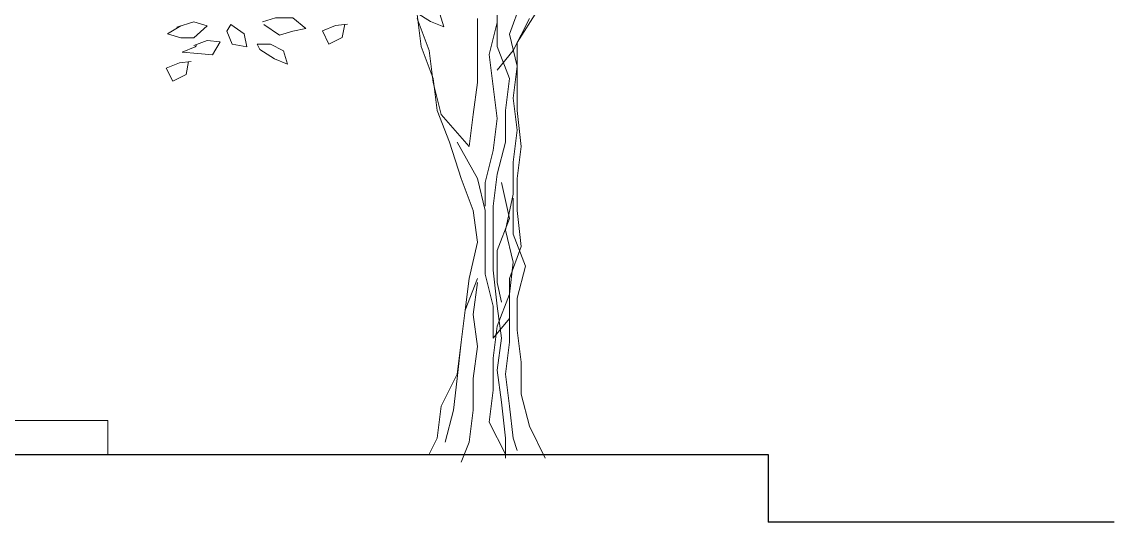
# Model space of a CAD drawing. Header units: millimetres. Extents: x 3614 to 12428, y -844 to 6844.
# Drawn here: x 5539.727 to 5544.561, y -474.675 to -472.462 of the extents above; entities that cross this region are included whole.
import ezdxf

# ---------------------------------------------------------------- set-up
doc = ezdxf.new("R2010")
doc.units = ezdxf.units.MM
doc.header["$LTSCALE"] = 40
doc.header["$MEASUREMENT"] = 0
doc.layers.get('0').update_dxf_attribs({"linetype": 'CONTINUOUS', "lineweight": 20})
for name, color, linetype, lineweight in [('landscaping', 3, 'CONTINUOUS', 13), ('Stair', 1, 'CONTINUOUS', 15), ('Wall', 7, 'CONTINUOUS', 30)]:
    doc.layers.add(name, color=color, linetype=linetype, lineweight=lineweight)

# ---------------------------------------------------------------- blocks, each defined once
blk = doc.blocks.new('A$C7D142646')
at = {"color": 32, "lineweight": 9}
for p, q in [((790.9, 722.8), (810.5, 670.7)), ((888.7, 618.6), (888.7, 722.8)), ((973.4, 722.8), (947.3, 670.7)), ((810.5, 670.7), (817, 618.6)), ((947.3, 670.7), (921.2, 638.2)), ((817, 618.6), (830, 566.5)), ((882.1, 566.5), (888.7, 618.6)), ((830, 566.5), (875.6, 514.4)), ((875.6, 514.4), (882.1, 566.5))]:
    blk.add_line(p, q, dxfattribs=at)
for points in [[(1038.5, 1250.3), (986.4, 1211.2), (953.8, 1159.1), (953.8, 1107), (966.9, 1054.9), (960.3, 1002.8), (960.3, 950.7), (953.8, 898.6), (934.3, 840), (940.8, 781.4), (921.2, 729.3), (921.2, 677.2), (940.8, 625.1), (934.3, 573), (934.3, 521), (921.2, 468.9), (914.7, 416.8), (914.7, 312.6), (921.2, 254), (927.8, 201.9), (921.2, 149.8), (927.8, 97.7), (934.3, 39.1), (934.3, 6.5)], [(1292.7, 1146.1), (1273.1, 1094), (1240.5, 1041.9), (1208, 989.8), (1155.8, 944.2), (1110.2, 892.1), (1071.1, 840), (1032, 787.9), (986.4, 735.8), (953.8, 683.7), (953.8, 573), (960.3, 514.4), (953.8, 462.3), (953.8, 410.2), (960.3, 351.6), (940.8, 299.5), (940.8, 195.4), (934.3, 143.3), (940.8, 91.2), (947.3, 39.1), (953.8, 19.5)], [(934.3, 13), (908.2, 65.1), (914.7, 117.2), (914.7, 169.3), (921.2, 221.4), (940.8, 273.5), (947.3, 325.6), (934.3, 377.7), (947.3, 436.3), (947.3, 488.4), (953.8, 540.5), (947.3, 592.6), (953.8, 644.7), (940.8, 696.8), (960.3, 748.9), (1012.5, 781.4), (1051.6, 833.5), (1097.2, 885.6), (1116.7, 937.7), (1168.9, 963.8), (1221, 1009.3), (1247.1, 1061.4), (1260.1, 1081)], [(862.6, 1035.4), (908.2, 983.3), (914.7, 931.2), (927.8, 879.1), (927.8, 827), (921.2, 774.9), (921.2, 716.3), (908.2, 664.2), (914.7, 612.1), (921.2, 560), (914.7, 507.9), (901.7, 455.8), (901.7, 416.8)], [(836.5, 32.6), (849.6, 84.7), (856.1, 136.7), (862.6, 195.4), (869.1, 247.5), (875.6, 299.5), (888.7, 358.2), (882.1, 410.2), (862.6, 462.3), (843.1, 521), (823.5, 573), (817, 625.1), (797.4, 677.2), (790.9, 729.3), (764.9, 781.4), (745.3, 827)], [(856.1, 521), (888.7, 462.3), (901.7, 410.2), (901.7, 306.1), (914.7, 254), (914.7, 201.9), (940.8, 234.4)], [(927.8, 455.8), (940.8, 397.2), (921.2, 345.1), (921.2, 293), (927.8, 260.5)], [(947.3, 429.8), (947.3, 371.2), (966.9, 319.1), (953.8, 267), (953.8, 214.9), (960.3, 162.8), (960.3, 110.7), (973.4, 58.6), (999.4, 6.5)], [(888.7, 299.5), (869.1, 247.5), (862.6, 195.4), (856.1, 143.3), (830, 91.2), (823.5, 39.1), (810.5, 13)], [(888.7, 293), (882.1, 240.9), (888.7, 188.8), (882.1, 136.7), (882.1, 84.7), (875.6, 32.6), (862.6, 0)]]:
    blk.add_lwpolyline(points, dxfattribs=at)
at = {"lineweight": 9}
for points in [[(805.9, 741), (827.4, 730.3), (833.9, 708.8), (812.4, 717.4), (788.8, 732.4), (784.5, 741)], [(508.7, 697.7), (513, 676.2), (489.4, 680.5), (480.8, 702), (487.2, 712.7)], [(551.7, 680.5), (573.1, 669.8), (579.6, 648.3), (558.1, 656.9), (534.5, 671.9), (530.2, 680.5)]]:
    blk.add_lwpolyline(points, close=True, dxfattribs=at)
for points in [[(399.2, 708.4), (427.1, 717), (448.6, 710.6), (427.1, 691.2), (405.6, 691.2), (384.2, 697.7), (405.6, 710.6)], [(540.9, 712.7), (566.7, 695.5), (588.2, 702), (609.6, 706.3), (588.2, 723.4), (560.2, 723.4), (538.8, 717)], [(672.8, 713.1), (668.5, 691.7), (647, 680.9), (636.3, 702.4), (657.8, 711), (677.1, 713.1)], [(427.1, 678.4), (448.6, 686.9), (470.1, 684.8), (457.2, 663.3), (433.5, 665.5), (407.8, 667.6), (429.2, 676.2), (431.4, 678.4)], [(418.5, 652.6), (414.2, 631.2), (392.7, 620.4), (382, 641.9), (403.5, 650.5), (422.8, 652.6)]]:
    blk.add_lwpolyline(points, dxfattribs=at)

msp = doc.modelspace()

# ---------------------------------------------------------------- linework, layer by layer
at = {"layer": 'Stair', "ltscale": 0.05}
for p, q in [((5538.5034, -474.2252), (5540.1079, -474.2252)), ((5540.1079, -474.3752), (5540.1079, -474.2252)), ((5538.5034, -474.3752), (5540.1079, -474.3752))]:
    msp.add_line(p, q, dxfattribs=at)
at = {"layer": 'Wall', "ltscale": 0.05}
for p, q in [((5469.8034, -474.3752), (5543.0303, -474.3752)), ((5543.0303, -474.3752), (5543.0303, -474.6752)), ((5544.5609, -474.6752), (5543.0303, -474.6752))]:
    msp.add_line(p, q, dxfattribs=at)

# ---------------------------------------------------------------- block references
at = {"layer": 'landscaping', "xscale": 0.0027170445115538, "yscale": 0.0027170445115538, "zscale": 0.0027170445115538}
msp.add_blockref('A$C7D142646', (5539.3283, -474.4105), dxfattribs=at)

doc.saveas('drawing.dxf')
